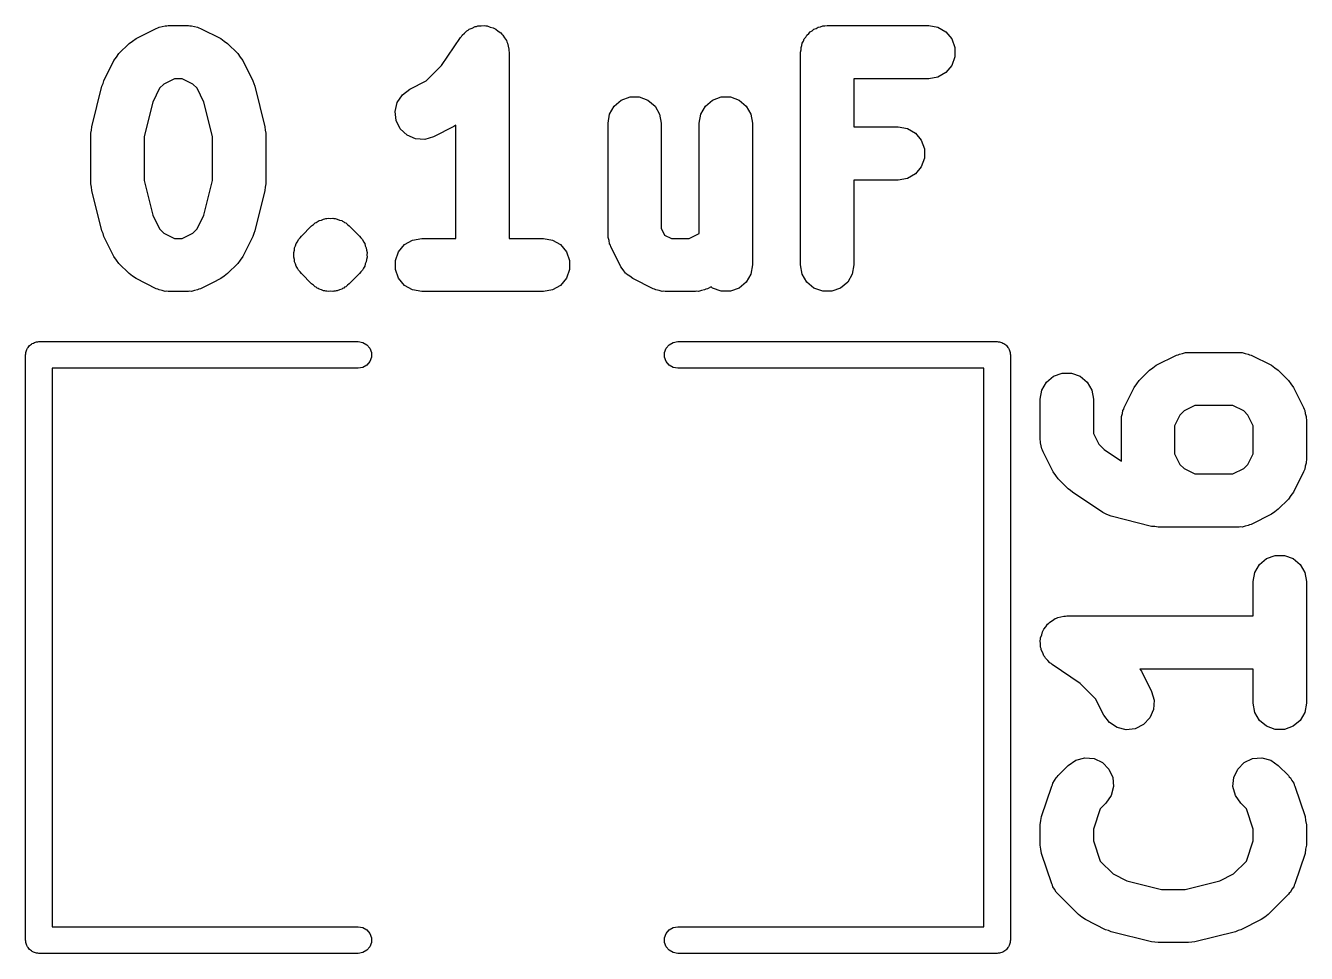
# Model space of a CAD drawing. Extents: x 51 to 137, y -158 to -25.
# Drawn here: x 75.37 to 81.49, y -73.61 to -69.18 of the extents above; entities that cross this region are included whole.
import ezdxf

# ---------------------------------------------------------------- set-up
doc = ezdxf.new("R2010")
doc.units = 0
doc.header["$MEASUREMENT"] = 0
doc.layers.add('BLACK', color=7, linetype='CONTINUOUS')

msp = doc.modelspace()

# ---------------------------------------------------------------- linework, layer by layer
at = {"layer": 'Black'}
for p, q in [((76.0476, -69.1781), (76.0549, -69.1768)), ((76.0549, -69.1768), (76.1516, -69.1768)), ((76.1516, -69.1768), (76.1588, -69.1781)), ((77.5478, -69.1787), (77.5628, -69.1771)), ((77.5628, -69.1771), (77.5697, -69.1787)), ((79.1887, -69.1787), (79.1996, -69.1768)), ((79.1996, -69.1768), (79.6834, -69.1768)), ((79.6834, -69.1768), (79.7269, -69.1845)), ((75.885, -69.2507), (75.9013, -69.2386)), ((75.9013, -69.2386), (75.9981, -69.1902)), ((75.9981, -69.1902), (76.0051, -69.1881)), ((76.0051, -69.1881), (76.0114, -69.1845)), ((76.0114, -69.1845), (76.0261, -69.1819)), ((76.0261, -69.1819), (76.0403, -69.1777)), ((76.0403, -69.1777), (76.0476, -69.1781)), ((76.1588, -69.1781), (76.1661, -69.1777)), ((76.1661, -69.1777), (76.1804, -69.1819)), ((76.1804, -69.1819), (76.1951, -69.1845)), ((76.1951, -69.1845), (76.2014, -69.1881)), ((76.2014, -69.1881), (76.2084, -69.1902)), ((76.2084, -69.1902), (76.3052, -69.2386)), ((76.3052, -69.2386), (76.3215, -69.2507)), ((77.3592, -69.368), (77.449, -69.2334)), ((77.449, -69.2334), (77.4539, -69.2283)), ((77.4539, -69.2283), (77.4574, -69.2222)), ((77.4574, -69.2222), (77.469, -69.2124)), ((77.469, -69.2124), (77.4795, -69.2015)), ((77.4795, -69.2015), (77.4858, -69.1984)), ((77.4858, -69.1984), (77.4912, -69.1938)), ((77.4912, -69.1938), (77.5054, -69.1886)), ((77.5054, -69.1886), (77.519, -69.1819)), ((77.519, -69.1819), (77.526, -69.1812)), ((77.526, -69.1812), (77.5326, -69.1787)), ((77.5326, -69.1787), (77.5478, -69.1787)), ((77.5697, -69.1787), (77.5767, -69.1787)), ((77.5767, -69.1787), (77.591, -69.1839)), ((77.591, -69.1839), (77.6057, -69.1875)), ((77.6057, -69.1875), (77.6116, -69.1914)), ((77.6116, -69.1914), (77.6182, -69.1938)), ((77.6182, -69.1938), (77.6298, -69.2036)), ((77.6298, -69.2036), (77.6424, -69.212)), ((77.6424, -69.212), (77.6466, -69.2177)), ((77.6466, -69.2177), (77.652, -69.2222)), ((77.652, -69.2222), (77.6595, -69.2353)), ((77.6595, -69.2353), (77.6685, -69.2475)), ((79.0896, -69.2403), (79.0968, -69.2318)), ((79.0968, -69.2318), (79.1023, -69.2222)), ((79.1023, -69.2222), (79.1108, -69.215)), ((79.1108, -69.215), (79.118, -69.2065)), ((79.118, -69.2065), (79.1276, -69.201)), ((79.1276, -69.201), (79.1361, -69.1938)), ((79.1361, -69.1938), (79.1466, -69.19)), ((79.1466, -69.19), (79.1562, -69.1845)), ((79.1562, -69.1845), (79.1671, -69.1825)), ((79.1671, -69.1825), (79.1776, -69.1787)), ((79.1776, -69.1787), (79.1887, -69.1787)), ((79.7269, -69.1845), (79.7651, -69.2065)), ((79.7651, -69.2065), (79.7934, -69.2403)), ((75.8199, -69.3108), (75.8683, -69.2624)), ((75.8683, -69.2624), (75.885, -69.2507)), ((76.3215, -69.2507), (76.3382, -69.2624)), ((76.3382, -69.2624), (76.3866, -69.3108)), ((77.6685, -69.2475), (77.6705, -69.2543)), ((77.6705, -69.2543), (77.674, -69.2604)), ((77.674, -69.2604), (77.6766, -69.2753)), ((77.6766, -69.2753), (77.6809, -69.2899)), ((77.6809, -69.2899), (77.6804, -69.2969)), ((77.6804, -69.2969), (77.6817, -69.3038)), ((79.0726, -69.3038), (79.0745, -69.2929)), ((79.0745, -69.2818), (79.0783, -69.2713)), ((79.0745, -69.2929), (79.0745, -69.2818)), ((79.0783, -69.2713), (79.0803, -69.2604)), ((79.0803, -69.2604), (79.0858, -69.2508)), ((79.0858, -69.2508), (79.0896, -69.2403)), ((79.7934, -69.2403), (79.8085, -69.2818)), ((79.8085, -69.2818), (79.8085, -69.3259)), ((75.7477, -69.4405), (75.7961, -69.3438)), ((75.7961, -69.3438), (75.8082, -69.3275)), ((75.8082, -69.3275), (75.8199, -69.3108)), ((76.3866, -69.3108), (76.3982, -69.3275)), ((76.3982, -69.3275), (76.4104, -69.3438)), ((76.4104, -69.3438), (76.4587, -69.4405)), ((77.6817, -69.3038), (77.6817, -70.1928)), ((79.0726, -70.3198), (79.0726, -69.3038)), ((79.8085, -69.3259), (79.7934, -69.3673)), ((77.2859, -69.4413), (77.3592, -69.368)), ((79.7651, -69.4011), (79.7269, -69.4232)), ((79.7934, -69.3673), (79.7651, -69.4011)), ((75.6897, -69.6601), (75.7381, -69.4665)), ((75.7381, -69.4665), (75.7438, -69.4539)), ((75.7438, -69.4539), (75.7477, -69.4405)), ((76.0141, -69.4758), (75.9812, -69.5417)), ((76.0333, -69.4566), (76.0141, -69.4758)), ((76.0848, -69.4308), (76.0333, -69.4566)), ((76.1216, -69.4308), (76.0848, -69.4308)), ((76.1731, -69.4566), (76.1216, -69.4308)), ((76.1924, -69.4758), (76.1731, -69.4566)), ((76.2253, -69.5417), (76.1924, -69.4758)), ((76.4587, -69.4405), (76.4627, -69.4539)), ((76.4627, -69.4539), (76.4684, -69.4665)), ((76.4684, -69.4665), (76.5167, -69.6601)), ((77.1722, -69.5068), (77.2076, -69.4805)), ((77.2076, -69.4805), (77.2859, -69.4413)), ((79.6834, -69.4308), (79.3266, -69.4308)), ((79.3266, -69.4308), (79.3266, -69.6606)), ((79.7269, -69.4232), (79.6834, -69.4308)), ((75.9812, -69.5417), (75.94, -69.7065)), ((76.2665, -69.7065), (76.2253, -69.5417)), ((77.1376, -69.5865), (77.1479, -69.5436)), ((77.1479, -69.5436), (77.1722, -69.5068)), ((78.1831, -69.5609), (78.2169, -69.5325)), ((78.2169, -69.5325), (78.2583, -69.5174)), ((78.2583, -69.5174), (78.3024, -69.5174)), ((78.3024, -69.5174), (78.3439, -69.5325)), ((78.3439, -69.5325), (78.3777, -69.5609)), ((78.6185, -69.5609), (78.6523, -69.5325)), ((78.6523, -69.5325), (78.6938, -69.5174)), ((78.6938, -69.5174), (78.7379, -69.5174)), ((78.7379, -69.5174), (78.7793, -69.5325)), ((78.7793, -69.5325), (78.8131, -69.5609)), ((77.1427, -69.6303), (77.1376, -69.5865)), ((78.1534, -69.6425), (78.161, -69.599)), ((78.161, -69.599), (78.1831, -69.5609)), ((78.3777, -69.5609), (78.3997, -69.599)), ((78.3997, -69.599), (78.4074, -69.6425)), ((78.5888, -69.6425), (78.5965, -69.599)), ((78.5965, -69.599), (78.6185, -69.5609)), ((78.8131, -69.5609), (78.8352, -69.599)), ((78.8352, -69.599), (78.8428, -69.6425)), ((75.6887, -69.6756), (75.6897, -69.6601)), ((76.5167, -69.6601), (76.5178, -69.6756)), ((77.1624, -69.6698), (77.1427, -69.6303)), ((77.4179, -69.6593), (77.3212, -69.7077)), ((77.4277, -69.6521), (77.4179, -69.6593)), ((77.4277, -70.1928), (77.4277, -69.6521)), ((78.1534, -70.1747), (78.1534, -69.6425)), ((78.4074, -69.6425), (78.4074, -70.1447)), ((78.5888, -70.1688), (78.5888, -69.6425)), ((78.8428, -69.6425), (78.8428, -70.3198)), ((79.3266, -69.6606), (79.5383, -69.6606)), ((79.5383, -69.6606), (79.5817, -69.6683)), ((75.686, -69.6909), (75.6887, -69.6756)), ((75.686, -69.9328), (75.686, -69.6909)), ((75.94, -69.7065), (75.94, -69.9171)), ((76.2665, -69.9171), (76.2665, -69.7065)), ((76.5178, -69.6756), (76.5205, -69.6909)), ((76.5205, -69.6909), (76.5205, -69.9328)), ((77.1944, -69.7001), (77.1624, -69.6698)), ((77.2349, -69.7176), (77.1944, -69.7001)), ((77.2789, -69.7203), (77.2349, -69.7176)), ((77.3212, -69.7077), (77.2789, -69.7203)), ((79.5817, -69.6683), (79.6199, -69.6903)), ((79.6199, -69.6903), (79.6483, -69.7241)), ((79.6483, -69.7241), (79.6634, -69.7656)), ((79.6634, -69.7656), (79.6634, -69.8097)), ((79.6634, -69.8097), (79.6483, -69.8511)), ((79.5817, -69.907), (79.5383, -69.9146)), ((79.6199, -69.8849), (79.5817, -69.907)), ((79.6483, -69.8511), (79.6199, -69.8849)), ((75.6887, -69.9481), (75.686, -69.9328)), ((75.6897, -69.9636), (75.6887, -69.9481)), ((75.7381, -70.1571), (75.6897, -69.9636)), ((75.94, -69.9171), (75.9812, -70.082)), ((76.2253, -70.082), (76.2665, -69.9171)), ((76.5167, -69.9636), (76.4684, -70.1571)), ((76.5178, -69.9481), (76.5167, -69.9636)), ((76.5205, -69.9328), (76.5178, -69.9481)), ((79.5383, -69.9146), (79.3266, -69.9146)), ((79.3266, -69.9146), (79.3266, -70.3198)), ((75.9812, -70.082), (76.0141, -70.1478)), ((76.1924, -70.1478), (76.2253, -70.082)), ((76.0141, -70.1478), (76.0333, -70.1671)), ((76.1731, -70.1671), (76.1924, -70.1478)), ((76.6908, -70.1816), (76.7391, -70.1333)), ((76.7391, -70.1333), (76.7483, -70.1269)), ((76.7483, -70.1269), (76.7561, -70.119)), ((76.7561, -70.119), (76.7612, -70.1167)), ((76.7612, -70.1167), (76.7655, -70.1131)), ((76.7655, -70.1131), (76.7707, -70.1112)), ((76.7707, -70.1112), (76.7753, -70.108)), ((76.7753, -70.108), (76.786, -70.1051)), ((76.786, -70.1051), (76.7961, -70.1004)), ((76.7961, -70.1004), (76.8016, -70.0999)), ((76.8016, -70.0999), (76.8069, -70.098)), ((76.8069, -70.098), (76.8125, -70.098)), ((76.8125, -70.098), (76.8179, -70.0965)), ((76.8179, -70.0965), (76.829, -70.0975)), ((76.829, -70.0975), (76.84, -70.0965)), ((76.84, -70.0965), (76.8454, -70.098)), ((76.8454, -70.098), (76.851, -70.098)), ((76.851, -70.098), (76.8563, -70.0999)), ((76.8563, -70.0999), (76.8618, -70.1004)), ((76.8618, -70.1004), (76.8719, -70.1051)), ((76.8719, -70.1051), (76.8826, -70.108)), ((76.8826, -70.108), (76.8872, -70.1112)), ((76.8872, -70.1112), (76.8925, -70.1131)), ((76.8925, -70.1131), (76.8967, -70.1167)), ((76.8967, -70.1167), (76.9018, -70.119)), ((76.9018, -70.119), (76.9097, -70.1269)), ((76.9097, -70.1269), (76.9188, -70.1333)), ((76.9188, -70.1333), (76.9671, -70.1816)), ((78.4074, -70.1447), (78.4234, -70.1768)), ((75.7438, -70.1698), (75.7381, -70.1571)), ((75.7477, -70.1831), (75.7438, -70.1698)), ((75.7961, -70.2799), (75.7477, -70.1831)), ((76.0333, -70.1671), (76.0848, -70.1928)), ((76.0848, -70.1928), (76.1216, -70.1928)), ((76.1216, -70.1928), (76.1731, -70.1671)), ((76.4587, -70.1831), (76.4104, -70.2799)), ((76.4627, -70.1698), (76.4587, -70.1831)), ((76.4684, -70.1571), (76.4627, -70.1698)), ((76.6655, -70.2178), (76.6718, -70.2087)), ((76.6718, -70.2087), (76.6765, -70.1986)), ((76.6765, -70.1986), (76.6844, -70.1907)), ((76.6844, -70.1907), (76.6908, -70.1816)), ((76.9671, -70.1816), (76.9735, -70.1907)), ((76.9735, -70.1907), (76.9814, -70.1986)), ((76.9814, -70.1986), (76.9861, -70.2087)), ((76.9861, -70.2087), (76.9924, -70.2178)), ((77.1827, -70.2225), (77.2209, -70.2005)), ((77.2209, -70.2005), (77.2644, -70.1928)), ((77.2644, -70.1928), (77.4277, -70.1928)), ((77.6817, -70.1928), (77.845, -70.1928)), ((77.845, -70.1928), (77.8884, -70.2005)), ((77.8884, -70.2005), (77.9266, -70.2225)), ((78.1547, -70.1819), (78.1534, -70.1747)), ((78.1542, -70.1892), (78.1547, -70.1819)), ((78.1585, -70.2035), (78.1542, -70.1892)), ((78.161, -70.2181), (78.1585, -70.2035)), ((78.4234, -70.1768), (78.4555, -70.1928)), ((78.4555, -70.1928), (78.5407, -70.1928)), ((78.5407, -70.1928), (78.5888, -70.1688)), ((76.6541, -70.2604), (76.6569, -70.2496)), ((76.655, -70.2714), (76.6541, -70.2604)), ((76.6541, -70.2825), (76.655, -70.2714)), ((76.6569, -70.2496), (76.6579, -70.2386)), ((76.6579, -70.2386), (76.6626, -70.2285)), ((76.6626, -70.2285), (76.6655, -70.2178)), ((76.9924, -70.2178), (76.9953, -70.2285)), ((76.9953, -70.2285), (77, -70.2386)), ((77, -70.2386), (77.001, -70.2496)), ((77.001, -70.2496), (77.0039, -70.2604)), ((77.0039, -70.2604), (77.0029, -70.2714)), ((77.0029, -70.2714), (77.0039, -70.2825)), ((77.1393, -70.2978), (77.1544, -70.2563)), ((77.1544, -70.2563), (77.1827, -70.2225)), ((77.9266, -70.2225), (77.9549, -70.2563)), ((77.9549, -70.2563), (77.97, -70.2978)), ((78.1647, -70.2245), (78.161, -70.2181)), ((78.1668, -70.2315), (78.1647, -70.2245)), ((78.2152, -70.3282), (78.1668, -70.2315)), ((75.8082, -70.2962), (75.7961, -70.2799)), ((75.8199, -70.3129), (75.8082, -70.2962)), ((75.8683, -70.3612), (75.8199, -70.3129)), ((76.3866, -70.3129), (76.3382, -70.3612)), ((76.3982, -70.2962), (76.3866, -70.3129)), ((76.4104, -70.2799), (76.3982, -70.2962)), ((76.6569, -70.2932), (76.6541, -70.2825)), ((76.6579, -70.3043), (76.6569, -70.2932)), ((76.6626, -70.3144), (76.6579, -70.3043)), ((76.6655, -70.3251), (76.6626, -70.3144)), ((76.6718, -70.3342), (76.6655, -70.3251)), ((76.6765, -70.3443), (76.6718, -70.3342)), ((76.9861, -70.3342), (76.9814, -70.3443)), ((76.9924, -70.3251), (76.9861, -70.3342)), ((76.9953, -70.3144), (76.9924, -70.3251)), ((77, -70.3043), (76.9953, -70.3144)), ((77.001, -70.2932), (77, -70.3043)), ((77.0039, -70.2825), (77.001, -70.2932)), ((77.1393, -70.3419), (77.1393, -70.2978)), ((77.97, -70.2978), (77.97, -70.3419)), ((78.2263, -70.3432), (78.2152, -70.3282)), ((78.8428, -70.3198), (78.8352, -70.3633)), ((79.0803, -70.3633), (79.0726, -70.3198)), ((79.3266, -70.3198), (79.319, -70.3633)), ((75.885, -70.3729), (75.8683, -70.3612)), ((75.9013, -70.385), (75.885, -70.3729)), ((75.9981, -70.4334), (75.9013, -70.385)), ((76.3052, -70.385), (76.2665, -70.4044)), ((76.3215, -70.3729), (76.3052, -70.385)), ((76.3382, -70.3612), (76.3215, -70.3729)), ((76.6844, -70.3521), (76.6765, -70.3443)), ((76.6908, -70.3612), (76.6844, -70.3521)), ((76.7391, -70.4096), (76.6908, -70.3612)), ((76.9671, -70.3612), (76.9188, -70.4096)), ((76.9735, -70.3521), (76.9671, -70.3612)), ((76.9814, -70.3443), (76.9735, -70.3521)), ((77.1544, -70.3833), (77.1393, -70.3419)), ((77.1827, -70.4171), (77.1544, -70.3833)), ((77.9549, -70.3833), (77.9266, -70.4171)), ((77.97, -70.3419), (77.9549, -70.3833)), ((78.2365, -70.3588), (78.2263, -70.3432)), ((78.2394, -70.3608), (78.2365, -70.3588)), ((78.2414, -70.3637), (78.2394, -70.3608)), ((78.257, -70.3739), (78.2414, -70.3637)), ((78.272, -70.385), (78.257, -70.3739)), ((78.3687, -70.4334), (78.272, -70.385)), ((78.8352, -70.3633), (78.8131, -70.4015)), ((79.1023, -70.4015), (79.0803, -70.3633)), ((79.319, -70.3633), (79.2969, -70.4015)), ((76.0051, -70.4355), (75.9981, -70.4334)), ((76.0114, -70.4392), (76.0051, -70.4355)), ((76.0261, -70.4417), (76.0114, -70.4392)), ((76.0403, -70.446), (76.0261, -70.4417)), ((76.0476, -70.4455), (76.0403, -70.446)), ((76.0549, -70.4468), (76.0476, -70.4455)), ((76.1516, -70.4468), (76.0549, -70.4468)), ((76.1588, -70.4455), (76.1516, -70.4468)), ((76.1661, -70.446), (76.1588, -70.4455)), ((76.1804, -70.4417), (76.1661, -70.446)), ((76.1951, -70.4392), (76.1804, -70.4417)), ((76.2014, -70.4355), (76.1951, -70.4392)), ((76.2084, -70.4334), (76.2014, -70.4355)), ((76.2665, -70.4044), (76.2084, -70.4334)), ((76.7483, -70.416), (76.7391, -70.4096)), ((76.7561, -70.4239), (76.7483, -70.416)), ((76.7612, -70.4262), (76.7561, -70.4239)), ((76.7655, -70.4298), (76.7612, -70.4262)), ((76.7707, -70.4317), (76.7655, -70.4298)), ((76.7753, -70.4349), (76.7707, -70.4317)), ((76.786, -70.4378), (76.7753, -70.4349)), ((76.7961, -70.4425), (76.786, -70.4378)), ((76.8016, -70.443), (76.7961, -70.4425)), ((76.8069, -70.4449), (76.8016, -70.443)), ((76.8125, -70.4449), (76.8069, -70.4449)), ((76.8179, -70.4463), (76.8125, -70.4449)), ((76.829, -70.4454), (76.8179, -70.4463)), ((76.84, -70.4463), (76.829, -70.4454)), ((76.8454, -70.4449), (76.84, -70.4463)), ((76.851, -70.4449), (76.8454, -70.4449)), ((76.8563, -70.443), (76.851, -70.4449)), ((76.8618, -70.4425), (76.8563, -70.443)), ((76.8719, -70.4378), (76.8618, -70.4425)), ((76.8826, -70.4349), (76.8719, -70.4378)), ((76.8872, -70.4317), (76.8826, -70.4349)), ((76.8925, -70.4298), (76.8872, -70.4317)), ((76.8967, -70.4262), (76.8925, -70.4298)), ((76.9018, -70.4239), (76.8967, -70.4262)), ((76.9097, -70.416), (76.9018, -70.4239)), ((76.9188, -70.4096), (76.9097, -70.416)), ((77.2209, -70.4392), (77.1827, -70.4171)), ((77.2644, -70.4468), (77.2209, -70.4392)), ((77.845, -70.4468), (77.2644, -70.4468)), ((77.8884, -70.4392), (77.845, -70.4468)), ((77.9266, -70.4171), (77.8884, -70.4392)), ((78.3757, -70.4355), (78.3687, -70.4334)), ((78.3821, -70.4392), (78.3757, -70.4355)), ((78.3967, -70.4417), (78.3821, -70.4392)), ((78.411, -70.446), (78.3967, -70.4417)), ((78.4183, -70.4455), (78.411, -70.446)), ((78.4255, -70.4468), (78.4183, -70.4455)), ((78.5707, -70.4468), (78.4255, -70.4468)), ((78.5779, -70.4455), (78.5707, -70.4468)), ((78.5852, -70.446), (78.5779, -70.4455)), ((78.5994, -70.4417), (78.5852, -70.446)), ((78.6141, -70.4392), (78.5994, -70.4417)), ((78.6204, -70.4355), (78.6141, -70.4392)), ((78.6275, -70.4334), (78.6204, -70.4355)), ((78.6457, -70.4243), (78.6275, -70.4334)), ((78.6523, -70.4298), (78.6457, -70.4243)), ((78.6938, -70.4449), (78.6523, -70.4298)), ((78.7379, -70.4449), (78.6938, -70.4449)), ((78.7793, -70.4298), (78.7379, -70.4449)), ((78.8131, -70.4015), (78.7793, -70.4298)), ((79.1361, -70.4298), (79.1023, -70.4015)), ((79.1776, -70.4449), (79.1361, -70.4298)), ((79.2217, -70.4449), (79.1776, -70.4449)), ((79.2631, -70.4298), (79.2217, -70.4449)), ((79.2969, -70.4015), (79.2631, -70.4298)), ((75.3894, -70.7084), (75.3936, -70.7048)), ((75.3936, -70.7048), (75.3972, -70.7006)), ((75.3972, -70.7006), (75.402, -70.6978)), ((75.402, -70.6978), (75.4062, -70.6942)), ((75.4062, -70.6942), (75.4115, -70.6923)), ((75.4115, -70.6923), (75.4163, -70.6895)), ((75.4163, -70.6895), (75.4218, -70.6886)), ((75.4218, -70.6886), (75.427, -70.6867)), ((75.427, -70.6867), (75.4325, -70.6867)), ((75.4325, -70.6867), (75.438, -70.6857)), ((75.438, -70.6857), (76.962, -70.6857)), ((76.962, -70.6857), (76.9837, -70.6895)), ((76.9837, -70.6895), (77.0028, -70.7006)), ((77.0028, -70.7006), (77.017, -70.7174)), ((78.431, -70.7174), (78.4452, -70.7006)), ((78.4452, -70.7006), (78.4643, -70.6895)), ((78.4643, -70.6895), (78.486, -70.6857)), ((78.486, -70.6857), (80.01, -70.6857)), ((80.01, -70.6857), (80.0155, -70.6867)), ((80.0155, -70.6867), (80.021, -70.6867)), ((80.021, -70.6867), (80.0262, -70.6886)), ((80.0262, -70.6886), (80.0317, -70.6895)), ((80.0317, -70.6895), (80.0365, -70.6923)), ((80.0365, -70.6923), (80.0417, -70.6942)), ((80.0417, -70.6942), (80.046, -70.6978)), ((80.046, -70.6978), (80.0508, -70.7006)), ((80.0508, -70.7006), (80.0544, -70.7048)), ((80.0544, -70.7048), (80.0586, -70.7084)), ((75.3745, -70.7492), (75.3755, -70.7437)), ((75.3745, -73.5432), (75.3745, -70.7492)), ((75.3755, -70.7382), (75.3774, -70.733)), ((75.3755, -70.7437), (75.3755, -70.7382)), ((75.3774, -70.733), (75.3783, -70.7275)), ((75.3783, -70.7275), (75.3811, -70.7227)), ((75.3811, -70.7227), (75.383, -70.7174)), ((75.383, -70.7174), (75.3866, -70.7132)), ((75.3866, -70.7132), (75.3894, -70.7084)), ((77.017, -70.7174), (77.0245, -70.7382)), ((77.0245, -70.7602), (77.017, -70.7809)), ((77.0245, -70.7382), (77.0245, -70.7602)), ((78.4235, -70.7382), (78.431, -70.7174)), ((78.4235, -70.7602), (78.4235, -70.7382)), ((78.431, -70.7809), (78.4235, -70.7602)), ((80.0586, -70.7084), (80.0614, -70.7132)), ((80.0614, -70.7132), (80.065, -70.7174)), ((80.065, -70.7174), (80.0669, -70.7227)), ((80.0669, -70.7227), (80.0697, -70.7275)), ((80.0697, -70.7275), (80.0706, -70.733)), ((80.0706, -70.733), (80.0725, -70.7382)), ((80.0725, -70.7382), (80.0725, -70.7437)), ((80.0725, -70.7437), (80.0735, -70.7492)), ((80.0735, -70.7492), (80.0735, -73.5432)), ((80.7696, -70.7989), (80.8664, -70.7505)), ((80.8664, -70.7505), (80.8734, -70.7484)), ((80.8734, -70.7484), (80.8798, -70.7448)), ((80.8798, -70.7448), (80.8944, -70.7422)), ((80.8944, -70.7422), (80.9087, -70.7379)), ((80.9087, -70.7379), (80.916, -70.7384)), ((80.916, -70.7384), (80.9232, -70.7371)), ((80.9232, -70.7371), (81.1651, -70.7371)), ((81.1651, -70.7371), (81.1723, -70.7384)), ((81.1723, -70.7384), (81.1796, -70.7379)), ((81.1796, -70.7379), (81.1939, -70.7422)), ((81.1939, -70.7422), (81.2085, -70.7448)), ((81.2085, -70.7448), (81.2149, -70.7484)), ((81.2149, -70.7484), (81.2219, -70.7505)), ((81.2219, -70.7505), (81.3187, -70.7989)), ((76.962, -70.8127), (75.5015, -70.8127)), ((75.5015, -70.8127), (75.5015, -73.4797)), ((76.9837, -70.8089), (76.962, -70.8127)), ((77.0028, -70.7978), (76.9837, -70.8089)), ((77.017, -70.7809), (77.0028, -70.7978)), ((78.4452, -70.7978), (78.431, -70.7809)), ((78.4643, -70.8089), (78.4452, -70.7978)), ((78.486, -70.8127), (78.4643, -70.8089)), ((79.9465, -70.8127), (78.486, -70.8127)), ((79.9465, -73.4797), (79.9465, -70.8127)), ((80.6882, -70.8711), (80.7366, -70.8227)), ((80.7366, -70.8227), (80.7533, -70.811)), ((80.7533, -70.811), (80.7696, -70.7989)), ((81.3187, -70.7989), (81.335, -70.811)), ((81.335, -70.811), (81.3517, -70.8227)), ((81.3517, -70.8227), (81.4, -70.8711)), ((80.2233, -70.9174), (80.2453, -70.8792)), ((80.2453, -70.8792), (80.2791, -70.8509)), ((80.2791, -70.8509), (80.3206, -70.8358)), ((80.3206, -70.8358), (80.3647, -70.8358)), ((80.3647, -70.8358), (80.4061, -70.8509)), ((80.4061, -70.8509), (80.4399, -70.8792)), ((80.4399, -70.8792), (80.462, -70.9174)), ((80.6645, -70.9041), (80.6766, -70.8877)), ((80.6766, -70.8877), (80.6882, -70.8711)), ((81.4, -70.8711), (81.4117, -70.8877)), ((81.4117, -70.8877), (81.4238, -70.9041)), ((80.2156, -70.9609), (80.2233, -70.9174)), ((80.462, -70.9174), (80.4696, -70.9609)), ((80.6161, -71.0008), (80.6645, -70.9041)), ((81.4238, -70.9041), (81.4722, -71.0008)), ((80.2156, -71.1544), (80.2156, -70.9609)), ((80.4696, -70.9609), (80.4696, -71.1244)), ((80.6103, -71.0142), (80.614, -71.0078)), ((80.614, -71.0078), (80.6161, -71.0008)), ((80.9532, -70.9911), (80.9017, -71.0169)), ((81.1351, -70.9911), (80.9532, -70.9911)), ((81.1866, -71.0169), (81.1351, -70.9911)), ((81.4722, -71.0008), (81.4743, -71.0078)), ((81.4743, -71.0078), (81.478, -71.0142)), ((80.6027, -71.0576), (80.6039, -71.0504)), ((80.6027, -71.2512), (80.6027, -71.0576)), ((80.6035, -71.0431), (80.6077, -71.0288)), ((80.6039, -71.0504), (80.6035, -71.0431)), ((80.6077, -71.0288), (80.6103, -71.0142)), ((80.8824, -71.0361), (80.8567, -71.0876)), ((80.9017, -71.0169), (80.8824, -71.0361)), ((81.2059, -71.0361), (81.1866, -71.0169)), ((81.2316, -71.0876), (81.2059, -71.0361)), ((81.478, -71.0142), (81.4805, -71.0288)), ((81.4805, -71.0288), (81.4848, -71.0431)), ((81.4848, -71.0431), (81.4843, -71.0504)), ((81.4843, -71.0504), (81.4856, -71.0576)), ((81.4856, -71.0576), (81.4856, -71.2512)), ((80.4696, -71.1244), (80.4954, -71.1759)), ((80.8567, -71.0876), (80.8567, -71.2212)), ((81.2316, -71.2212), (81.2316, -71.0876)), ((80.2169, -71.1616), (80.2156, -71.1544)), ((80.2165, -71.1689), (80.2169, -71.1616)), ((80.2207, -71.1832), (80.2165, -71.1689)), ((80.2233, -71.1978), (80.2207, -71.1832)), ((80.4954, -71.1759), (80.5203, -71.2008)), ((80.2269, -71.2042), (80.2233, -71.1978)), ((80.229, -71.2112), (80.2269, -71.2042)), ((80.2774, -71.3079), (80.229, -71.2112)), ((80.5203, -71.2008), (80.6036, -71.2564)), ((80.6036, -71.2564), (80.6027, -71.2512)), ((80.8567, -71.2212), (80.8824, -71.2727)), ((81.2059, -71.2727), (81.2316, -71.2212)), ((81.4856, -71.2512), (81.4843, -71.2584)), ((80.2895, -71.3243), (80.2774, -71.3079)), ((80.8824, -71.2727), (80.9017, -71.2919)), ((80.9017, -71.2919), (80.9532, -71.3177)), ((81.1351, -71.3177), (81.1866, -71.2919)), ((81.1866, -71.2919), (81.2059, -71.2727)), ((81.4722, -71.3079), (81.4238, -71.4047)), ((81.4743, -71.3009), (81.4722, -71.3079)), ((81.478, -71.2946), (81.4743, -71.3009)), ((81.4805, -71.2799), (81.478, -71.2946)), ((81.4848, -71.2657), (81.4805, -71.2799)), ((81.4843, -71.2584), (81.4848, -71.2657)), ((80.3012, -71.341), (80.2895, -71.3243)), ((80.3496, -71.3893), (80.3012, -71.341)), ((80.9532, -71.3177), (81.1351, -71.3177)), ((80.3599, -71.3965), (80.3496, -71.3893)), ((80.3689, -71.4052), (80.3599, -71.3965)), ((80.5141, -71.502), (80.3689, -71.4052)), ((81.4, -71.4377), (81.3517, -71.4861)), ((81.4117, -71.421), (81.4, -71.4377)), ((81.4238, -71.4047), (81.4117, -71.421)), ((81.335, -71.4978), (81.3187, -71.5099)), ((81.3517, -71.4861), (81.335, -71.4978)), ((80.5339, -71.5106), (80.5141, -71.502)), ((80.5537, -71.5195), (80.5339, -71.5106)), ((80.7472, -71.5679), (80.5537, -71.5195)), ((81.2149, -71.5604), (81.2085, -71.564)), ((81.2219, -71.5583), (81.2149, -71.5604)), ((81.3187, -71.5099), (81.2219, -71.5583)), ((80.7627, -71.569), (80.7472, -71.5679)), ((80.778, -71.5717), (80.7627, -71.569)), ((81.1651, -71.5717), (80.778, -71.5717)), ((81.1723, -71.5704), (81.1651, -71.5717)), ((81.1796, -71.5708), (81.1723, -71.5704)), ((81.1939, -71.5666), (81.1796, -71.5708)), ((81.2085, -71.564), (81.1939, -71.5666)), ((81.2613, -71.7501), (81.2951, -71.7217)), ((81.2951, -71.7217), (81.3366, -71.7067)), ((81.3366, -71.7067), (81.3807, -71.7067)), ((81.3807, -71.7067), (81.4221, -71.7217)), ((81.4221, -71.7217), (81.4559, -71.7501)), ((81.2316, -71.8317), (81.2393, -71.7883)), ((81.2393, -71.7883), (81.2613, -71.7501)), ((81.4559, -71.7501), (81.478, -71.7883)), ((81.478, -71.7883), (81.4856, -71.8317)), ((81.2316, -71.995), (81.2316, -71.8317)), ((81.4856, -71.8317), (81.4856, -72.4123)), ((80.2326, -72.0585), (80.2424, -72.0469)), ((80.2424, -72.0469), (80.2508, -72.0343)), ((80.2508, -72.0343), (80.2565, -72.0301)), ((80.2565, -72.0301), (80.261, -72.0247)), ((80.261, -72.0247), (80.2741, -72.0171)), ((80.2741, -72.0171), (80.2863, -72.0082)), ((80.2863, -72.0082), (80.2931, -72.0062)), ((80.2931, -72.0062), (80.2992, -72.0027)), ((80.2992, -72.0027), (80.3141, -72)), ((80.3141, -72), (80.3287, -71.9958)), ((80.3287, -71.9958), (80.3357, -71.9962)), ((80.3357, -71.9962), (80.3426, -71.995)), ((80.3426, -71.995), (81.2316, -71.995)), ((80.2159, -72.1138), (80.2175, -72.107)), ((80.2175, -72.1), (80.2227, -72.0857)), ((80.2175, -72.107), (80.2175, -72.1)), ((80.2227, -72.0857), (80.2263, -72.071)), ((80.2263, -72.071), (80.2302, -72.0651)), ((80.2302, -72.0651), (80.2326, -72.0585)), ((80.2175, -72.1289), (80.2159, -72.1138)), ((80.2175, -72.1441), (80.2175, -72.1289)), ((80.22, -72.1507), (80.2175, -72.1441)), ((80.2207, -72.1577), (80.22, -72.1507)), ((80.2274, -72.1713), (80.2207, -72.1577)), ((80.2326, -72.1855), (80.2274, -72.1713)), ((80.2372, -72.1909), (80.2326, -72.1855)), ((80.2403, -72.1972), (80.2372, -72.1909)), ((80.2512, -72.2077), (80.2403, -72.1972)), ((80.261, -72.2193), (80.2512, -72.2077)), ((80.2671, -72.2228), (80.261, -72.2193)), ((80.2722, -72.2277), (80.2671, -72.2228)), ((80.4068, -72.3175), (80.2722, -72.2277)), ((81.2316, -72.249), (80.6909, -72.249)), ((80.6909, -72.249), (80.6981, -72.2587)), ((80.6981, -72.2587), (80.7465, -72.3555)), ((81.2316, -72.4123), (81.2316, -72.249)), ((80.4801, -72.3908), (80.4068, -72.3175)), ((80.5193, -72.4691), (80.4801, -72.3908)), ((80.7465, -72.3555), (80.7591, -72.3978)), ((80.7591, -72.3978), (80.7564, -72.4418)), ((81.2393, -72.4557), (81.2316, -72.4123)), ((81.4856, -72.4123), (81.478, -72.4557)), ((80.5456, -72.5045), (80.5193, -72.4691)), ((80.7564, -72.4418), (80.7389, -72.4823)), ((81.2613, -72.4939), (81.2393, -72.4557)), ((81.478, -72.4557), (81.4559, -72.4939)), ((80.5824, -72.5288), (80.5456, -72.5045)), ((80.6253, -72.5391), (80.5824, -72.5288)), ((80.6691, -72.534), (80.6253, -72.5391)), ((80.7086, -72.5143), (80.6691, -72.534)), ((80.7389, -72.4823), (80.7086, -72.5143)), ((81.2951, -72.5223), (81.2613, -72.4939)), ((81.3366, -72.5374), (81.2951, -72.5223)), ((81.3807, -72.5374), (81.3366, -72.5374)), ((81.4221, -72.5223), (81.3807, -72.5374)), ((81.4559, -72.4939), (81.4221, -72.5223)), ((80.3012, -72.7579), (80.3496, -72.7095)), ((80.3496, -72.7095), (80.3857, -72.6842)), ((80.3857, -72.6842), (80.4283, -72.6728)), ((80.4283, -72.6728), (80.4723, -72.6767)), ((80.4723, -72.6767), (80.5122, -72.6953)), ((80.5122, -72.6953), (80.5434, -72.7265)), ((81.1578, -72.7265), (81.189, -72.6953)), ((81.189, -72.6953), (81.229, -72.6767)), ((81.229, -72.6767), (81.2729, -72.6728)), ((81.2729, -72.6728), (81.3155, -72.6842)), ((81.3155, -72.6842), (81.3517, -72.7095)), ((81.3517, -72.7095), (81.4, -72.7579)), ((80.2759, -72.7941), (80.2844, -72.7819)), ((80.2844, -72.7819), (80.2915, -72.7688)), ((80.2915, -72.7688), (80.297, -72.7639)), ((80.297, -72.7639), (80.3012, -72.7579)), ((80.5434, -72.7265), (80.5621, -72.7665)), ((80.5621, -72.7665), (80.5659, -72.8104)), ((81.1353, -72.8104), (81.1392, -72.7665)), ((81.1392, -72.7665), (81.1578, -72.7265)), ((81.4, -72.7579), (81.4042, -72.7639)), ((81.4042, -72.7639), (81.4097, -72.7688)), ((81.4097, -72.7688), (81.4168, -72.7819)), ((81.4168, -72.7819), (81.4253, -72.7941)), ((80.2221, -72.9527), (80.2705, -72.8076)), ((80.2705, -72.8076), (80.274, -72.8011)), ((80.274, -72.8011), (80.2759, -72.7941)), ((80.5659, -72.8104), (80.5545, -72.853)), ((81.1468, -72.853), (81.1353, -72.8104)), ((81.4253, -72.7941), (81.4272, -72.8011)), ((81.4272, -72.8011), (81.4307, -72.8076)), ((81.4307, -72.8076), (81.4791, -72.9527)), ((80.5292, -72.8891), (80.502, -72.9163)), ((80.5545, -72.853), (80.5292, -72.8891)), ((81.1721, -72.8891), (81.1468, -72.853)), ((81.1992, -72.9163), (81.1721, -72.8891)), ((80.2191, -72.9728), (80.2221, -72.9527)), ((80.502, -72.9163), (80.4696, -73.0135)), ((81.2316, -73.0135), (81.1992, -72.9163)), ((81.4791, -72.9527), (81.4821, -72.9728)), ((80.2156, -72.9929), (80.2191, -72.9728)), ((80.2156, -73.0896), (80.2156, -72.9929)), ((80.4696, -73.0135), (80.4696, -73.069)), ((81.2316, -73.069), (81.2316, -73.0135)), ((81.4821, -72.9728), (81.4856, -72.9929)), ((81.4856, -72.9929), (81.4856, -73.0896)), ((80.4696, -73.069), (80.502, -73.1662)), ((81.1992, -73.1662), (81.2316, -73.069)), ((80.2191, -73.1097), (80.2156, -73.0896)), ((80.2221, -73.1298), (80.2191, -73.1097)), ((80.2705, -73.2749), (80.2221, -73.1298)), ((81.4791, -73.1298), (81.4307, -73.2749)), ((81.4821, -73.1097), (81.4791, -73.1298)), ((81.4856, -73.0896), (81.4821, -73.1097)), ((80.502, -73.1662), (80.563, -73.2272)), ((81.1382, -73.2272), (81.1992, -73.1662)), ((80.563, -73.2272), (80.6288, -73.2601)), ((80.6288, -73.2601), (80.7937, -73.3013)), ((80.9076, -73.3013), (81.0724, -73.2601)), ((81.0724, -73.2601), (81.1382, -73.2272)), ((80.274, -73.2814), (80.2705, -73.2749)), ((80.2759, -73.2884), (80.274, -73.2814)), ((80.2844, -73.3006), (80.2759, -73.2884)), ((80.2915, -73.3137), (80.2844, -73.3006)), ((80.297, -73.3186), (80.2915, -73.3137)), ((80.3012, -73.3246), (80.297, -73.3186)), ((80.398, -73.4213), (80.3012, -73.3246)), ((80.7937, -73.3013), (80.9076, -73.3013)), ((81.4, -73.3246), (81.3033, -73.4213)), ((81.4042, -73.3186), (81.4, -73.3246)), ((81.4097, -73.3137), (81.4042, -73.3186)), ((81.4168, -73.3006), (81.4097, -73.3137)), ((81.4253, -73.2884), (81.4168, -73.3006)), ((81.4272, -73.2814), (81.4253, -73.2884)), ((81.4307, -73.2749), (81.4272, -73.2814)), ((80.4146, -73.433), (80.398, -73.4213)), ((80.431, -73.4451), (80.4146, -73.433)), ((80.5277, -73.4935), (80.431, -73.4451)), ((81.2703, -73.4451), (81.1735, -73.4935)), ((81.2866, -73.433), (81.2703, -73.4451)), ((81.3033, -73.4213), (81.2866, -73.433)), ((75.5015, -73.4797), (76.962, -73.4797)), ((76.962, -73.4797), (76.9837, -73.4835)), ((76.9837, -73.4835), (77.0028, -73.4946)), ((77.0028, -73.4946), (77.017, -73.5114)), ((77.017, -73.5114), (77.0245, -73.5322)), ((78.4235, -73.5322), (78.431, -73.5114)), ((78.431, -73.5114), (78.4452, -73.4946)), ((78.4452, -73.4946), (78.4643, -73.4835)), ((78.4643, -73.4835), (78.486, -73.4797)), ((78.486, -73.4797), (79.9465, -73.4797)), ((80.541, -73.4975), (80.5277, -73.4935)), ((80.5537, -73.5031), (80.541, -73.4975)), ((80.7472, -73.5515), (80.5537, -73.5031)), ((81.1475, -73.5031), (80.954, -73.5515)), ((81.1602, -73.4975), (81.1475, -73.5031)), ((81.1735, -73.4935), (81.1602, -73.4975)), ((75.3755, -73.5487), (75.3745, -73.5432)), ((75.3755, -73.5542), (75.3755, -73.5487)), ((75.3774, -73.5594), (75.3755, -73.5542)), ((75.3783, -73.5649), (75.3774, -73.5594)), ((75.3811, -73.5697), (75.3783, -73.5649)), ((75.383, -73.575), (75.3811, -73.5697)), ((75.3866, -73.5792), (75.383, -73.575)), ((77.017, -73.575), (77.0028, -73.5918)), ((77.0245, -73.5542), (77.017, -73.575)), ((77.0245, -73.5322), (77.0245, -73.5542)), ((78.4235, -73.5542), (78.4235, -73.5322)), ((78.431, -73.575), (78.4235, -73.5542)), ((78.4452, -73.5918), (78.431, -73.575)), ((80.065, -73.575), (80.0614, -73.5792)), ((80.0669, -73.5697), (80.065, -73.575)), ((80.0697, -73.5649), (80.0669, -73.5697)), ((80.0706, -73.5594), (80.0697, -73.5649)), ((80.0725, -73.5542), (80.0706, -73.5594)), ((80.0735, -73.5432), (80.0725, -73.5487)), ((80.0725, -73.5487), (80.0725, -73.5542)), ((80.7627, -73.5526), (80.7472, -73.5515)), ((80.778, -73.5553), (80.7627, -73.5526)), ((80.9232, -73.5553), (80.778, -73.5553)), ((80.9385, -73.5526), (80.9232, -73.5553)), ((80.954, -73.5515), (80.9385, -73.5526)), ((75.3894, -73.584), (75.3866, -73.5792)), ((75.3936, -73.5876), (75.3894, -73.584)), ((75.3972, -73.5918), (75.3936, -73.5876)), ((75.402, -73.5946), (75.3972, -73.5918)), ((75.4062, -73.5982), (75.402, -73.5946)), ((75.4115, -73.6001), (75.4062, -73.5982)), ((75.4163, -73.6029), (75.4115, -73.6001)), ((75.4218, -73.6038), (75.4163, -73.6029)), ((75.427, -73.6057), (75.4218, -73.6038)), ((75.4325, -73.6057), (75.427, -73.6057)), ((75.438, -73.6067), (75.4325, -73.6057)), ((76.962, -73.6067), (75.438, -73.6067)), ((76.9837, -73.6029), (76.962, -73.6067)), ((77.0028, -73.5918), (76.9837, -73.6029)), ((78.4643, -73.6029), (78.4452, -73.5918)), ((78.486, -73.6067), (78.4643, -73.6029)), ((80.01, -73.6067), (78.486, -73.6067)), ((80.0155, -73.6057), (80.01, -73.6067)), ((80.021, -73.6057), (80.0155, -73.6057)), ((80.0262, -73.6038), (80.021, -73.6057)), ((80.0317, -73.6029), (80.0262, -73.6038)), ((80.0365, -73.6001), (80.0317, -73.6029)), ((80.0417, -73.5982), (80.0365, -73.6001)), ((80.046, -73.5946), (80.0417, -73.5982)), ((80.0508, -73.5918), (80.046, -73.5946)), ((80.0544, -73.5876), (80.0508, -73.5918)), ((80.0586, -73.584), (80.0544, -73.5876)), ((80.0614, -73.5792), (80.0586, -73.584))]:
    msp.add_line(p, q, dxfattribs=at)

doc.saveas('drawing.dxf')
